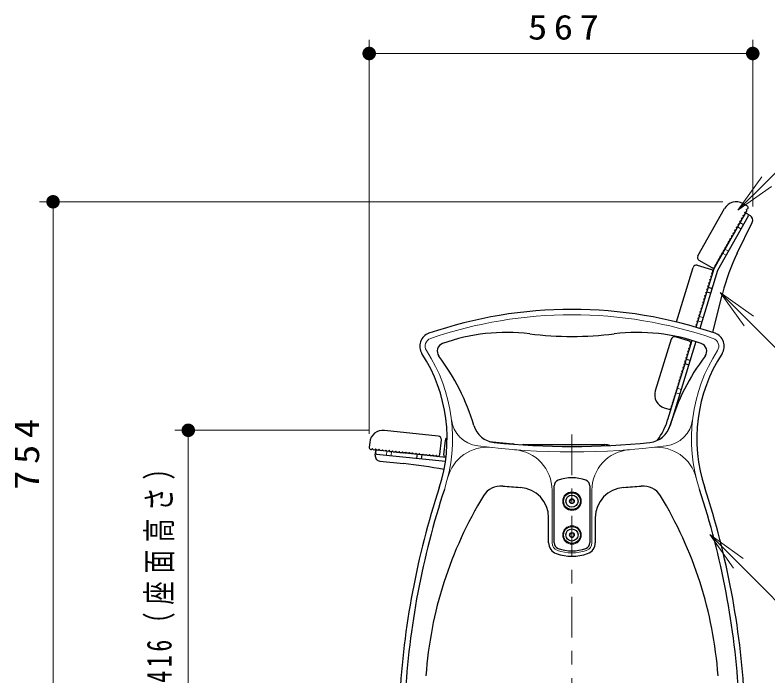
# Model space of a CAD drawing. Units: millimetres on the paper, scale 1:20. Extents: x -385 to 0, y 0 to 267.
# Drawn here: x -152.1 to -96.4, y 109.6 to 158.4 of the extents above; entities that cross this region are included whole.
import ezdxf

# ---------------------------------------------------------------- set-up
doc = ezdxf.new("R2010")
doc.units = ezdxf.units.MM
doc.linetypes.add('USER1', pattern=[4.5, 2.5, -2])
doc.linetypes.add('USER2', pattern=[6, 3, -1, 1, -1])
doc.layers.add('1_20', color=7, linetype='Continuous', lineweight=25)
doc.styles.add('ＭＳ ゴシック', font='')
doc.styles.get('ＭＳ ゴシック').set_extended_font_data('MS Gothic')

# ---------------------------------------------------------------- blocks, each defined once
blk = doc.blocks.new('filled_dot')
at = {"color": 0, "linetype": 'Continuous', "lineweight": -2, "const_width": 1.25}
blk.add_lwpolyline([(-0.625, 0, 1), (0.625, 0, 1)], format="xyb", close=True, dxfattribs=at)

msp = doc.modelspace()

# ---------------------------------------------------------------- linework, layer by layer
at = {"layer": '1_20', "lineweight": 13}
for p, q in [((-125.876, 127.492), (-125.876, 156.6)), ((-97.507, 144.283), (-97.507, 156.6)), ((-125.876, 155.6), (-97.507, 155.6)), ((-98.609, 144.021), (-96.828, 146.487)), ((-98.609, 144.021), (-96.477, 146.132)), ((-96.125, 145.776), (-98.609, 144.021)), ((-99.725, 144.641), (-150.254, 144.641)), ((-149.254, 106.94), (-149.254, 144.641)), ((-99.927, 137.942), (-97.801, 135.826)), ((-99.927, 137.942), (-97.448, 136.18)), ((-98.154, 135.471), (-99.927, 137.942)), ((-125.844, 127.752), (-140.254, 127.752)), ((-139.254, 106.94), (-139.254, 127.752)), ((-100.688, 120.048), (-98.568, 117.925)), ((-100.688, 120.048), (-98.215, 118.278)), ((-98.922, 117.572), (-100.688, 120.048))]:
    msp.add_line(p, q, dxfattribs=at)
at = {"layer": '1_20', "color": 3}
for p, q in [((-98.232, 144.511), (-97.927, 144.339)), ((-101.565, 140.652), (-99.595, 144.133)), ((-98.201, 143.644), (-98.139, 143.661)), ((-98.071, 143.781), (-98.139, 143.661)), ((-98.071, 143.781), (-98.088, 143.843)), ((-98.078, 143.862), (-98.015, 143.879)), ((-97.948, 143.999), (-98.015, 143.879)), ((-97.948, 143.999), (-97.965, 144.061)), ((-97.954, 144.079), (-97.892, 144.096)), ((-97.871, 144.135), (-97.892, 144.096)), ((-98.44, 143.128), (-98.508, 143.009)), ((-98.44, 143.128), (-98.457, 143.19)), ((-98.447, 143.209), (-98.385, 143.226)), ((-98.317, 143.346), (-98.385, 143.226)), ((-98.317, 143.346), (-98.334, 143.408)), ((-98.324, 143.426), (-98.262, 143.444)), ((-98.194, 143.563), (-98.262, 143.444)), ((-98.194, 143.563), (-98.211, 143.626)), ((-98.816, 142.556), (-98.754, 142.573)), ((-98.686, 142.693), (-98.754, 142.573)), ((-98.686, 142.693), (-98.704, 142.755)), ((-98.693, 142.774), (-98.631, 142.791)), ((-98.563, 142.911), (-98.631, 142.791)), ((-98.563, 142.911), (-98.58, 142.973)), ((-98.57, 142.991), (-98.508, 143.009)), ((-99.056, 142.04), (-99.09, 141.98)), ((-99.056, 142.04), (-99.073, 142.102)), ((-99.062, 142.121), (-99, 142.138)), ((-98.933, 142.258), (-99, 142.138)), ((-98.933, 142.258), (-98.95, 142.32)), ((-98.939, 142.339), (-98.877, 142.356)), ((-98.809, 142.476), (-98.877, 142.356)), ((-98.809, 142.476), (-98.827, 142.538)), ((-99.442, 141.45), (-99.425, 141.388)), ((-99.37, 141.485), (-99.432, 141.468)), ((-99.37, 141.485), (-99.302, 141.605)), ((-99.319, 141.667), (-99.302, 141.605)), ((-99.246, 141.703), (-99.309, 141.686)), ((-99.246, 141.703), (-99.179, 141.823)), ((-99.196, 141.885), (-99.179, 141.823)), ((-99.123, 141.921), (-99.186, 141.903)), ((-99.123, 141.921), (-99.09, 141.98)), ((-99.739, 140.833), (-99.671, 140.952)), ((-99.688, 141.015), (-99.671, 140.952)), ((-99.616, 141.05), (-99.678, 141.033)), ((-99.616, 141.05), (-99.548, 141.17)), ((-99.565, 141.232), (-99.548, 141.17)), ((-99.493, 141.268), (-99.555, 141.251)), ((-99.493, 141.268), (-99.425, 141.388)), ((-100.058, 140.362), (-100.04, 140.3)), ((-99.985, 140.397), (-100.047, 140.38)), ((-99.985, 140.397), (-99.917, 140.517)), ((-99.935, 140.579), (-99.917, 140.517)), ((-99.862, 140.615), (-99.924, 140.598)), ((-99.862, 140.615), (-99.794, 140.735)), ((-99.812, 140.797), (-99.794, 140.735)), ((-99.739, 140.833), (-99.801, 140.815)), ((-103.156, 135.759), (-101.923, 139.792)), ((-101.611, 139.958), (-100.559, 139.636)), ((-100.513, 139.77), (-101.47, 140.311)), ((-100.308, 139.826), (-100.287, 139.864)), ((-100.304, 139.927), (-100.287, 139.864)), ((-100.231, 139.962), (-100.293, 139.945)), ((-100.231, 139.962), (-100.164, 140.082)), ((-100.181, 140.144), (-100.164, 140.082)), ((-100.108, 140.18), (-100.17, 140.163)), ((-100.108, 140.18), (-100.04, 140.3)), ((-100.505, 139.299), (-100.546, 139.168)), ((-100.505, 139.299), (-100.536, 139.356)), ((-100.529, 139.377), (-100.472, 139.407)), ((-100.46, 139.449), (-100.472, 139.407)), ((-100.749, 138.659), (-100.692, 138.69)), ((-100.652, 138.821), (-100.692, 138.69)), ((-100.652, 138.821), (-100.682, 138.878)), ((-100.676, 138.899), (-100.619, 138.929)), ((-100.578, 139.06), (-100.619, 138.929)), ((-100.578, 139.06), (-100.609, 139.117)), ((-100.603, 139.138), (-100.546, 139.168)), ((-100.871, 138.104), (-100.911, 137.973)), ((-100.871, 138.104), (-100.901, 138.161)), ((-100.895, 138.181), (-100.838, 138.212)), ((-100.798, 138.343), (-100.838, 138.212)), ((-100.798, 138.343), (-100.828, 138.4)), ((-100.822, 138.42), (-100.765, 138.451)), ((-100.725, 138.582), (-100.765, 138.451)), ((-100.725, 138.582), (-100.755, 138.639)), ((-101.017, 137.626), (-101.057, 137.494)), ((-101.017, 137.626), (-101.047, 137.683)), ((-101.041, 137.703), (-100.984, 137.733)), ((-100.944, 137.865), (-100.984, 137.733)), ((-100.944, 137.865), (-100.974, 137.922)), ((-100.968, 137.942), (-100.911, 137.973)), ((-101.203, 137.016), (-101.26, 136.986)), ((-101.203, 137.016), (-101.183, 137.082)), ((-101.163, 137.148), (-101.193, 137.205)), ((-101.187, 137.225), (-101.13, 137.255)), ((-101.163, 137.148), (-101.183, 137.082)), ((-101.09, 137.387), (-101.13, 137.255)), ((-101.09, 137.387), (-101.12, 137.444)), ((-101.114, 137.464), (-101.057, 137.494)), ((-101.423, 136.299), (-101.382, 136.431)), ((-101.413, 136.487), (-101.382, 136.431)), ((-101.35, 136.538), (-101.407, 136.508)), ((-101.35, 136.538), (-101.309, 136.67)), ((-101.34, 136.727), (-101.309, 136.67)), ((-101.277, 136.777), (-101.333, 136.747)), ((-101.277, 136.777), (-101.236, 136.909)), ((-101.267, 136.966), (-101.236, 136.909)), ((-101.569, 135.821), (-101.529, 135.952)), ((-101.559, 136.009), (-101.529, 135.952)), ((-101.496, 136.06), (-101.553, 136.03)), ((-101.496, 136.06), (-101.456, 136.191)), ((-101.486, 136.248), (-101.456, 136.191)), ((-101.423, 136.299), (-101.48, 136.269)), ((-101.705, 135.531), (-101.675, 135.474)), ((-101.642, 135.582), (-101.699, 135.551)), ((-101.642, 135.582), (-101.602, 135.713)), ((-101.632, 135.77), (-101.602, 135.713)), ((-101.569, 135.821), (-101.626, 135.791)), ((-103.546, 134.484), (-104.716, 130.659)), ((-102.182, 134.329), (-103.234, 134.65)), ((-102.201, 133.753), (-102.241, 133.621)), ((-102.201, 133.753), (-102.231, 133.81)), ((-102.225, 133.83), (-102.168, 133.86)), ((-102.128, 133.992), (-102.168, 133.86)), ((-102.128, 133.992), (-102.158, 134.049)), ((-102.152, 134.069), (-102.095, 134.099)), ((-102.082, 134.141), (-102.095, 134.099)), ((-102.42, 133.036), (-102.451, 133.093)), ((-102.444, 133.113), (-102.388, 133.143)), ((-102.347, 133.275), (-102.388, 133.143)), ((-102.347, 133.275), (-102.378, 133.332)), ((-102.371, 133.352), (-102.314, 133.382)), ((-102.274, 133.514), (-102.314, 133.382)), ((-102.274, 133.514), (-102.304, 133.571)), ((-102.298, 133.591), (-102.241, 133.621)), ((-102.567, 132.557), (-102.607, 132.426)), ((-102.567, 132.557), (-102.597, 132.614)), ((-102.591, 132.635), (-102.534, 132.665)), ((-102.493, 132.797), (-102.534, 132.665)), ((-102.493, 132.797), (-102.524, 132.854)), ((-102.518, 132.874), (-102.461, 132.904)), ((-102.42, 133.036), (-102.461, 132.904)), ((-102.713, 132.079), (-102.753, 131.948)), ((-102.713, 132.079), (-102.743, 132.136)), ((-102.737, 132.157), (-102.68, 132.187)), ((-102.64, 132.318), (-102.68, 132.187)), ((-102.64, 132.318), (-102.67, 132.375)), ((-102.664, 132.396), (-102.607, 132.426)), ((-102.962, 131.419), (-102.932, 131.362)), ((-102.899, 131.47), (-102.956, 131.439)), ((-102.899, 131.47), (-102.859, 131.601)), ((-102.889, 131.658), (-102.859, 131.601)), ((-102.826, 131.709), (-102.883, 131.678)), ((-102.826, 131.709), (-102.806, 131.774)), ((-102.786, 131.84), (-102.816, 131.897)), ((-102.81, 131.918), (-102.753, 131.948)), ((-102.786, 131.84), (-102.806, 131.774)), ((-103.118, 130.752), (-103.078, 130.884)), ((-103.109, 130.941), (-103.078, 130.884)), ((-103.045, 130.991), (-103.102, 130.961)), ((-103.045, 130.991), (-103.005, 131.123)), ((-103.035, 131.18), (-103.005, 131.123)), ((-102.972, 131.231), (-103.029, 131.2)), ((-102.972, 131.231), (-102.932, 131.362)), ((-103.265, 130.274), (-103.224, 130.406)), ((-103.255, 130.463), (-103.224, 130.406)), ((-103.192, 130.513), (-103.248, 130.483)), ((-103.192, 130.513), (-103.151, 130.645)), ((-103.182, 130.702), (-103.151, 130.645)), ((-103.118, 130.752), (-103.175, 130.722)), ((-103.474, 129.746), (-103.444, 129.689)), ((-103.411, 129.796), (-103.468, 129.766)), ((-103.411, 129.796), (-103.371, 129.928)), ((-103.401, 129.985), (-103.371, 129.928)), ((-103.338, 130.035), (-103.395, 130.005)), ((-103.338, 130.035), (-103.298, 130.167)), ((-103.328, 130.224), (-103.298, 130.167)), ((-103.265, 130.274), (-103.322, 130.244)), ((-104.052, 129.41), (-103.717, 129.308)), ((-103.547, 129.506), (-103.517, 129.45)), ((-103.484, 129.557), (-103.541, 129.527)), ((-103.53, 129.408), (-103.517, 129.45)), ((-103.484, 129.557), (-103.444, 129.689)), ((-120.762, 127.328), (-124.74, 127.746)), ((-120.654, 125.959), (-120.539, 127.053)), ((-120.356, 125.928), (-120.241, 127.022)), ((-125.839, 126.856), (-125.875, 126.508)), ((-116.992, 126.932), (-115.242, 126.748)), ((-114.443, 126.69), (-108.443, 126.69)), ((-107.254, 126.69), (-107.254, 126.673)), ((-125.742, 126.343), (-125.698, 126.339)), ((-125.648, 126.379), (-125.698, 126.339)), ((-125.587, 126.327), (-125.627, 126.377)), ((-125.587, 126.327), (-125.45, 126.312)), ((-125.4, 126.353), (-125.45, 126.312)), ((-125.338, 126.301), (-125.378, 126.351)), ((-125.338, 126.301), (-125.201, 126.286)), ((-125.151, 126.327), (-125.201, 126.286)), ((-125.089, 126.275), (-125.13, 126.325)), ((-125.089, 126.275), (-124.952, 126.26)), ((-124.902, 126.301), (-124.952, 126.26)), ((-124.841, 126.248), (-124.881, 126.299)), ((-124.841, 126.248), (-124.704, 126.234)), ((-124.654, 126.275), (-124.704, 126.234)), ((-124.592, 126.222), (-124.633, 126.272)), ((-124.592, 126.222), (-124.455, 126.208)), ((-124.405, 126.248), (-124.455, 126.208)), ((-124.343, 126.196), (-124.384, 126.246)), ((-124.343, 126.196), (-124.207, 126.182)), ((-124.156, 126.222), (-124.207, 126.182)), ((-124.095, 126.17), (-124.135, 126.22)), ((-124.095, 126.17), (-123.958, 126.156)), ((-123.908, 126.196), (-123.958, 126.156)), ((-123.846, 126.144), (-123.887, 126.194)), ((-123.846, 126.144), (-123.709, 126.129)), ((-123.659, 126.17), (-123.709, 126.129)), ((-123.597, 126.118), (-123.638, 126.168)), ((-123.597, 126.118), (-123.461, 126.103)), ((-123.411, 126.144), (-123.461, 126.103)), ((-123.349, 126.092), (-123.389, 126.142)), ((-123.349, 126.092), (-123.28, 126.084)), ((-123.212, 126.077), (-123.28, 126.084)), ((-123.212, 126.077), (-123.162, 126.118)), ((-123.141, 126.116), (-123.1, 126.065)), ((-122.963, 126.051), (-123.1, 126.065)), ((-122.963, 126.051), (-122.913, 126.092)), ((-122.892, 126.089), (-122.852, 126.039)), ((-122.715, 126.025), (-122.852, 126.039)), ((-122.715, 126.025), (-122.665, 126.066)), ((-122.644, 126.063), (-122.603, 126.013)), ((-122.466, 125.999), (-122.603, 126.013)), ((-122.466, 125.999), (-122.416, 126.039)), ((-122.395, 126.037), (-122.354, 125.987)), ((-122.218, 125.973), (-122.354, 125.987)), ((-122.218, 125.973), (-122.167, 126.013)), ((-122.146, 126.011), (-122.106, 125.961)), ((-121.969, 125.947), (-122.106, 125.961)), ((-121.969, 125.947), (-121.919, 125.987)), ((-121.898, 125.985), (-121.857, 125.935)), ((-121.72, 125.92), (-121.857, 125.935)), ((-121.72, 125.92), (-121.67, 125.961)), ((-121.649, 125.959), (-121.608, 125.909)), ((-121.472, 125.894), (-121.608, 125.909)), ((-121.472, 125.894), (-121.421, 125.935)), ((-121.4, 125.933), (-121.36, 125.883)), ((-121.223, 125.868), (-121.36, 125.883)), ((-121.223, 125.868), (-121.173, 125.909)), ((-121.152, 125.907), (-121.111, 125.856)), ((-120.974, 125.842), (-121.111, 125.856)), ((-120.974, 125.842), (-120.924, 125.883)), ((-120.903, 125.88), (-120.863, 125.83)), ((-120.819, 125.826), (-120.863, 125.83))]:
    msp.add_line(p, q, dxfattribs=at)
at = {"layer": '1_20'}
for p, q in [((-98.097, 143.735), (-100.387, 139.688)), ((-97.874, 143.724), (-97.961, 143.773)), ((-97.874, 143.724), (-97.71, 143.631)), ((-97.836, 143.587), (-100.109, 139.569)), ((-98.657, 140.843), (-97.548, 143.107)), ((-98.454, 143.104), (-98.193, 142.956)), ((-98.626, 142.799), (-98.365, 142.652)), ((-100.387, 139.688), (-101.707, 135.369)), ((-100.111, 139.562), (-101.42, 135.283)), ((-100.803, 138.325), (-100.516, 138.237)), ((-100.906, 137.99), (-100.619, 137.903)), ((-100.463, 134.976), (-99.741, 137.873)), ((-102.006, 134.391), (-103.802, 128.516)), ((-101.72, 134.302), (-103.515, 128.429)), ((-102.528, 132.683), (-102.241, 132.595)), ((-102.426, 133.018), (-102.139, 132.93)), ((-125.435, 125.916), (-125.415, 126.108)), ((-125.404, 126.207), (-125.415, 126.108)), ((-125.326, 125.998), (-120.235, 125.463)), ((-125.294, 126.296), (-120.195, 125.76)), ((-122.336, 125.985), (-122.367, 125.687)), ((-121.988, 125.949), (-122.019, 125.65)), ((-125.079, 125.476), (-123.342, 125.294)), ((-110.965, 122.665), (-111.052, 122.515)), ((-110.965, 122.365), (-111.052, 122.515)), ((-110.965, 122.665), (-110.792, 122.665)), ((-110.706, 122.515), (-110.792, 122.665)), ((-110.706, 122.515), (-110.792, 122.365)), ((-110.965, 122.365), (-110.792, 122.365)), ((-110.965, 120.165), (-111.052, 120.015)), ((-110.965, 119.865), (-111.052, 120.015)), ((-110.965, 120.165), (-110.792, 120.165)), ((-110.965, 119.865), (-110.792, 119.865)), ((-110.706, 120.015), (-110.792, 120.165)), ((-110.706, 120.015), (-110.792, 119.865))]:
    msp.add_line(p, q, dxfattribs=at)
at = {"layer": '1_20', "linetype": 'USER1', "lineweight": 13}
for p, q in [((-99.562, 141.146), (-99.301, 140.998)), ((-99.734, 140.841), (-99.473, 140.693)), ((-101.461, 136.173), (-101.174, 136.086)), ((-101.563, 135.839), (-101.276, 135.751)), ((-103.084, 130.866), (-102.797, 130.778)), ((-103.186, 130.531), (-102.899, 130.444)), ((-124.573, 126.22), (-124.605, 125.922)), ((-124.225, 126.184), (-124.257, 125.885))]:
    msp.add_line(p, q, dxfattribs=at)
at = {"layer": '1_20', "linetype": 'USER2', "lineweight": 13}
msp.add_line((-110.879, 106.44), (-110.879, 128.157), dxfattribs=at)
at = {"layer": '1_20', "color": 4}
for p, q in [((-112.204, 119.44), (-112.204, 123.64)), ((-109.554, 123.64), (-109.554, 119.44)), ((-112.604, 119.44), (-112.604, 121.285)), ((-109.154, 121.285), (-109.154, 119.44))]:
    msp.add_line(p, q, dxfattribs=at)
at = {"layer": '1_20', "color": 4, "lineweight": 13}
for p, q in [((-112.354, 119.44), (-112.354, 123.326)), ((-109.404, 123.326), (-109.404, 119.44))]:
    msp.add_line(p, q, dxfattribs=at)
at = {"layer": '1_20', "lineweight": 13}
for points in [[(-98.609, 144.021), (-91.697, 150.863), (-52.079, 150.863)], [(-99.927, 137.942), (-91.37, 129.423), (-61.096, 129.423)], [(-100.688, 120.048), (-91.348, 110.693), (-70.075, 110.693)]]:
    msp.add_lwpolyline(points, dxfattribs=at)
at = {"layer": '1_20', "color": 4, "lineweight": 13}
for centre in [(-110.879, 122.515), (-110.879, 120.015)]:
    msp.add_circle(centre, 0.687, dxfattribs=at)
at = {"layer": '1_20', "color": 4}
for centre in [(-110.879, 122.515), (-110.879, 120.015)]:
    msp.add_circle(centre, 0.625, dxfattribs=at)
at = {"layer": '1_20'}
for centre, radius in [((-110.879, 122.515), 0.45), ((-110.879, 122.515), 0.173), ((-110.879, 120.015), 0.45), ((-110.879, 120.015), 0.173)]:
    msp.add_circle(centre, radius, dxfattribs=at)
at = {"layer": '1_20', "color": 3}
for centre, radius, start, end in [((-98.725, 143.641), 1, 60.5, 150.5), ((-98.001, 144.208), 0.15, 330.5, 60.5), ((-98.074, 143.847), 0.015, 105.5, 195.5), ((-97.95, 144.065), 0.015, 105.5, 195.5), ((-98.443, 143.194), 0.015, 105.5, 195.5), ((-98.32, 143.412), 0.015, 105.5, 195.5), ((-98.197, 143.63), 0.015, 105.5, 195.5), ((-98.812, 142.542), 0.015, 105.5, 195.5), ((-98.689, 142.759), 0.015, 105.5, 195.5), ((-98.566, 142.977), 0.015, 105.5, 195.5), ((-99.058, 142.106), 0.015, 105.5, 195.5), ((-98.935, 142.324), 0.015, 105.5, 195.5), ((-99.428, 141.454), 0.015, 105.5, 195.5), ((-99.305, 141.671), 0.015, 105.5, 195.5), ((-99.182, 141.889), 0.015, 105.5, 195.5), ((-99.182, 141.889), 0.015, 105.5, 195.5), ((-99.674, 141.019), 0.015, 105.5, 195.5), ((-99.551, 141.236), 0.015, 105.5, 195.5), ((-101.347, 140.529), 0.25, 150.5, 240.5), ((-100.043, 140.366), 0.015, 105.5, 195.5), ((-99.92, 140.583), 0.015, 105.5, 195.5), ((-99.797, 140.801), 0.015, 105.5, 195.5), ((-101.684, 139.719), 0.25, 73, 163), ((-100.439, 139.9), 0.15, 240.5, 330.5), ((-100.289, 139.931), 0.015, 105.5, 195.5), ((-100.166, 140.148), 0.015, 105.5, 195.5), ((-100.603, 139.493), 0.15, 343, 73), ((-100.522, 139.363), 0.015, 118, 208), ((-100.742, 138.646), 0.015, 118, 208), ((-100.669, 138.885), 0.015, 118, 208), ((-100.595, 139.124), 0.015, 118, 208), ((-100.888, 138.168), 0.015, 118, 208), ((-100.815, 138.407), 0.015, 118, 208), ((-101.034, 137.69), 0.015, 118, 208), ((-100.961, 137.929), 0.015, 118, 208), ((-101.253, 136.973), 0.015, 118, 208), ((-101.253, 136.973), 0.015, 118, 208), ((-101.18, 137.212), 0.015, 118, 208), ((-101.107, 137.451), 0.015, 118, 208), ((-101.4, 136.495), 0.015, 118, 208), ((-101.326, 136.734), 0.015, 118, 208), ((-101.546, 136.016), 0.015, 118, 208), ((-101.473, 136.255), 0.015, 118, 208), ((-101.692, 135.538), 0.015, 118, 208), ((-101.619, 135.777), 0.015, 118, 208), ((-103.307, 134.411), 0.25, 73, 163), ((-102.226, 134.185), 0.15, 343, 73), ((-102.218, 133.817), 0.015, 118, 208), ((-102.145, 134.056), 0.015, 118, 208), ((-102.437, 133.1), 0.015, 118, 208), ((-102.364, 133.339), 0.015, 118, 208), ((-102.291, 133.578), 0.015, 118, 208), ((-102.584, 132.621), 0.015, 118, 208), ((-102.511, 132.861), 0.015, 118, 208), ((-102.73, 132.143), 0.015, 118, 208), ((-102.657, 132.382), 0.015, 118, 208), ((-102.949, 131.426), 0.015, 118, 208), ((-102.876, 131.665), 0.015, 118, 208), ((-102.803, 131.904), 0.015, 118, 208), ((-102.803, 131.904), 0.015, 118, 208), ((-103.095, 130.948), 0.015, 118, 208), ((-103.022, 131.187), 0.015, 118, 208), ((-103.759, 130.367), 1, 163, 253), ((-103.241, 130.47), 0.015, 118, 208), ((-103.168, 130.709), 0.015, 118, 208), ((-103.461, 129.753), 0.015, 118, 208), ((-103.388, 129.992), 0.015, 118, 208), ((-103.315, 130.231), 0.015, 118, 208), ((-103.673, 129.451), 0.15, 253, 343), ((-103.534, 129.513), 0.015, 118, 208), ((-124.844, 126.752), 1, 84, 174), ((-120.788, 127.079), 0.25, 354, 84), ((-119.992, 126.996), 0.25, 119.3572, 174), ((-125.726, 126.492), 0.15, 174, 264), ((-115.268, 126.499), 0.25, 62.1525, 84), ((-114.443, 126.44), 0.25, 90, 110.07), ((-108.443, 125.69), 1, 69.0845, 90), ((-125.639, 126.367), 0.015, 39, 129), ((-125.39, 126.341), 0.015, 39, 129), ((-125.142, 126.315), 0.015, 39, 129), ((-124.893, 126.289), 0.015, 39, 129), ((-124.644, 126.263), 0.015, 39, 129), ((-124.396, 126.237), 0.015, 39, 129), ((-124.147, 126.211), 0.015, 39, 129), ((-123.898, 126.185), 0.015, 39, 129), ((-123.65, 126.158), 0.015, 39, 129), ((-123.401, 126.132), 0.015, 39, 129), ((-123.152, 126.106), 0.015, 39, 129), ((-123.152, 126.106), 0.015, 39, 129), ((-122.904, 126.08), 0.015, 39, 129), ((-122.655, 126.054), 0.015, 39, 129), ((-122.407, 126.028), 0.015, 39, 129), ((-122.158, 126.002), 0.015, 39, 129), ((-121.909, 125.975), 0.015, 39, 129), ((-121.661, 125.949), 0.015, 39, 129), ((-121.412, 125.923), 0.015, 39, 129), ((-121.163, 125.897), 0.015, 39, 129), ((-120.915, 125.871), 0.015, 39, 129), ((-120.803, 125.975), 0.15, 264, 354), ((-120.207, 125.912), 0.15, 174, 264)]:
    msp.add_arc(centre, radius, start, end, dxfattribs=at)
at = {"layer": '1_20'}
for centre, radius, start, end in [((-98.01, 143.686), 0.1, 60.5, 150.5), ((-97.923, 143.637), 0.1, 330.5, 60.5), ((-97.907, 143.283), 0.4, 335.5, 60.5), ((-85.186, 134.244), 15, 153.8983, 166), ((-108.584, 129.978), 5, 323.6355, 343), ((-108.584, 129.978), 5.3, 334.5563, 343), ((-125.726, 126.492), 0.15, 174, 264), ((-125.037, 125.874), 0.4, 174, 264), ((-125.315, 126.097), 0.1, 174, 264), ((-125.305, 126.197), 0.1, 84, 174), ((-127.262, 87.999), 37.5, 79.3623, 84)]:
    msp.add_arc(centre, radius, start, end, dxfattribs=at)
at = {"layer": '1_20', "color": 4}
for centre, radius, start, end in [((-110.879, 104.19), 32.5, 70.9976, 109.0024), ((-121.136, 133.974), 1, 109.0024, 212.9024), ((-115.714, 120.986), 14, 82.9888, 109.7533), ((-110.879, 160.301), 25.611, 262.9888, 277.0112), ((-106.044, 120.986), 14, 70.2467, 97.0112), ((-100.622, 133.974), 1, 327.0976, 70.9976), ((-120.243, 133.598), 0.6, 109.7533, 217.0817), ((-101.515, 133.598), 0.6, 322.9183, 70.2467), ((-131.714, 127.129), 11.6, 341.7907, 32.9024), ((-133.486, 123.589), 16, 16.3921, 37.0817), ((-88.272, 123.589), 16, 142.9183, 163.6079), ((-90.043, 127.129), 11.6, 147.0976, 198.2093), ((-116.457, 128.598), 1.75, 196.3921, 263.941), ((-105.3, 128.598), 1.75, 276.059, 343.6079), ((-110.879, 181.153), 54.6, 263.941, 276.059), ((-110.879, 121.163), 3.077, 70.5448, 109.4552), ((-116.136, 122.136), 1.5, 84.9099, 148.5419), ((-110.879, 181.153), 57.75, 264.90994, 266.20137), ((-111.754, 123.64), 0.45, 109.4552, 180), ((-110.004, 123.64), 0.45, 0, 70.5448), ((-110.879, 181.153), 57.75, 273.79863, 275.09006), ((-105.622, 122.136), 1.5, 31.4581, 95.0901), ((-63.32, 104.63), 60.4, 161.7907, 176.8909), ((-63.32, 104.63), 60, 161.7907, 176.80644), ((-114.854, 121.285), 2.25, 0, 86.2014), ((-106.904, 121.285), 2.25, 93.7986, 180), ((-158.438, 104.63), 60, 3.19356, 18.2093), ((-158.438, 104.63), 60.4, 3.1091, 18.2093), ((-92.208, 107.498), 29.55, 148.5419, 175.927), ((-129.549, 107.498), 29.55, 4.073, 31.4581), ((-111.754, 119.44), 0.85, 180, 250.5448), ((-111.754, 119.44), 0.45, 180, 250.5448), ((-110.004, 119.44), 0.45, 289.4552, 0), ((-110.004, 119.44), 0.85, 289.4552, 0), ((-110.879, 121.917), 3.477, 250.5448, 289.4552), ((-110.879, 121.917), 3.077, 250.5448, 289.4552)]:
    msp.add_arc(centre, radius, start, end, dxfattribs=at)
at = {"layer": '1_20', "color": 4, "lineweight": 13}
for centre, radius, start, end in [((-110.879, 104.19), 32.1, 70.9976, 109.0024), ((-121.136, 133.974), 0.6, 109.0024, 212.9024), ((-100.622, 133.974), 0.6, 327.0976, 70.9976), ((-131.714, 127.129), 12, 341.7907, 32.9024), ((-90.043, 127.129), 12, 147.0976, 198.2093), ((-117.566, 128.828), 2.25, 186.8488, 262.7169), ((-104.192, 128.828), 2.25, 277.2831, 353.1512), ((-117.162, 123.494), 3, 83.7814, 165.9757), ((-110.879, 181.153), 55, 262.7169, 277.2831), ((-104.596, 123.494), 3, 14.0244, 96.2186), ((-115.354, 123.326), 3, 0, 85.5749), ((-106.404, 123.326), 3, 94.4251, 180), ((-111.754, 119.44), 0.6, 180, 250.5448), ((-110.004, 119.44), 0.6, 289.4552, 0), ((-110.879, 121.917), 3.227, 250.5448, 289.4552)]:
    msp.add_arc(centre, radius, start, end, dxfattribs=at)

# ---------------------------------------------------------------- block references
at = {"layer": '1_20', "lineweight": 13, "xscale": 0.4, "yscale": 0.4}
msp.add_blockref('filled_dot', (-125.876, 155.6), dxfattribs=at)
for p, rotation in [((-97.507, 155.6), 180), ((-149.254, 144.641), 270), ((-139.254, 127.752), 270)]:
    msp.add_blockref('filled_dot', p, dxfattribs=dict(at, rotation=rotation))

# ---------------------------------------------------------------- texts
at = {"layer": '1_20', "insert": (-111.275, 156.6), "char_height": 1.833, "attachment_point": 8, "style": 'ＭＳ ゴシック'}
msp.add_mtext('\\T1.33;\\W1.15;567', dxfattribs=at)
at = {"layer": '1_20', "char_height": 1.833, "attachment_point": 8, "rotation": 90, "style": 'ＭＳ ゴシック'}
for s, insert in [('\\T1.33;\\W1.15;754', (-150.254, 126.207)), ('\\T1.32;\\W0.7;416（座面高さ）', (-140.254, 117.751))]:
    msp.add_mtext(s, dxfattribs=dict(at, insert=insert))

doc.saveas('drawing.dxf')
